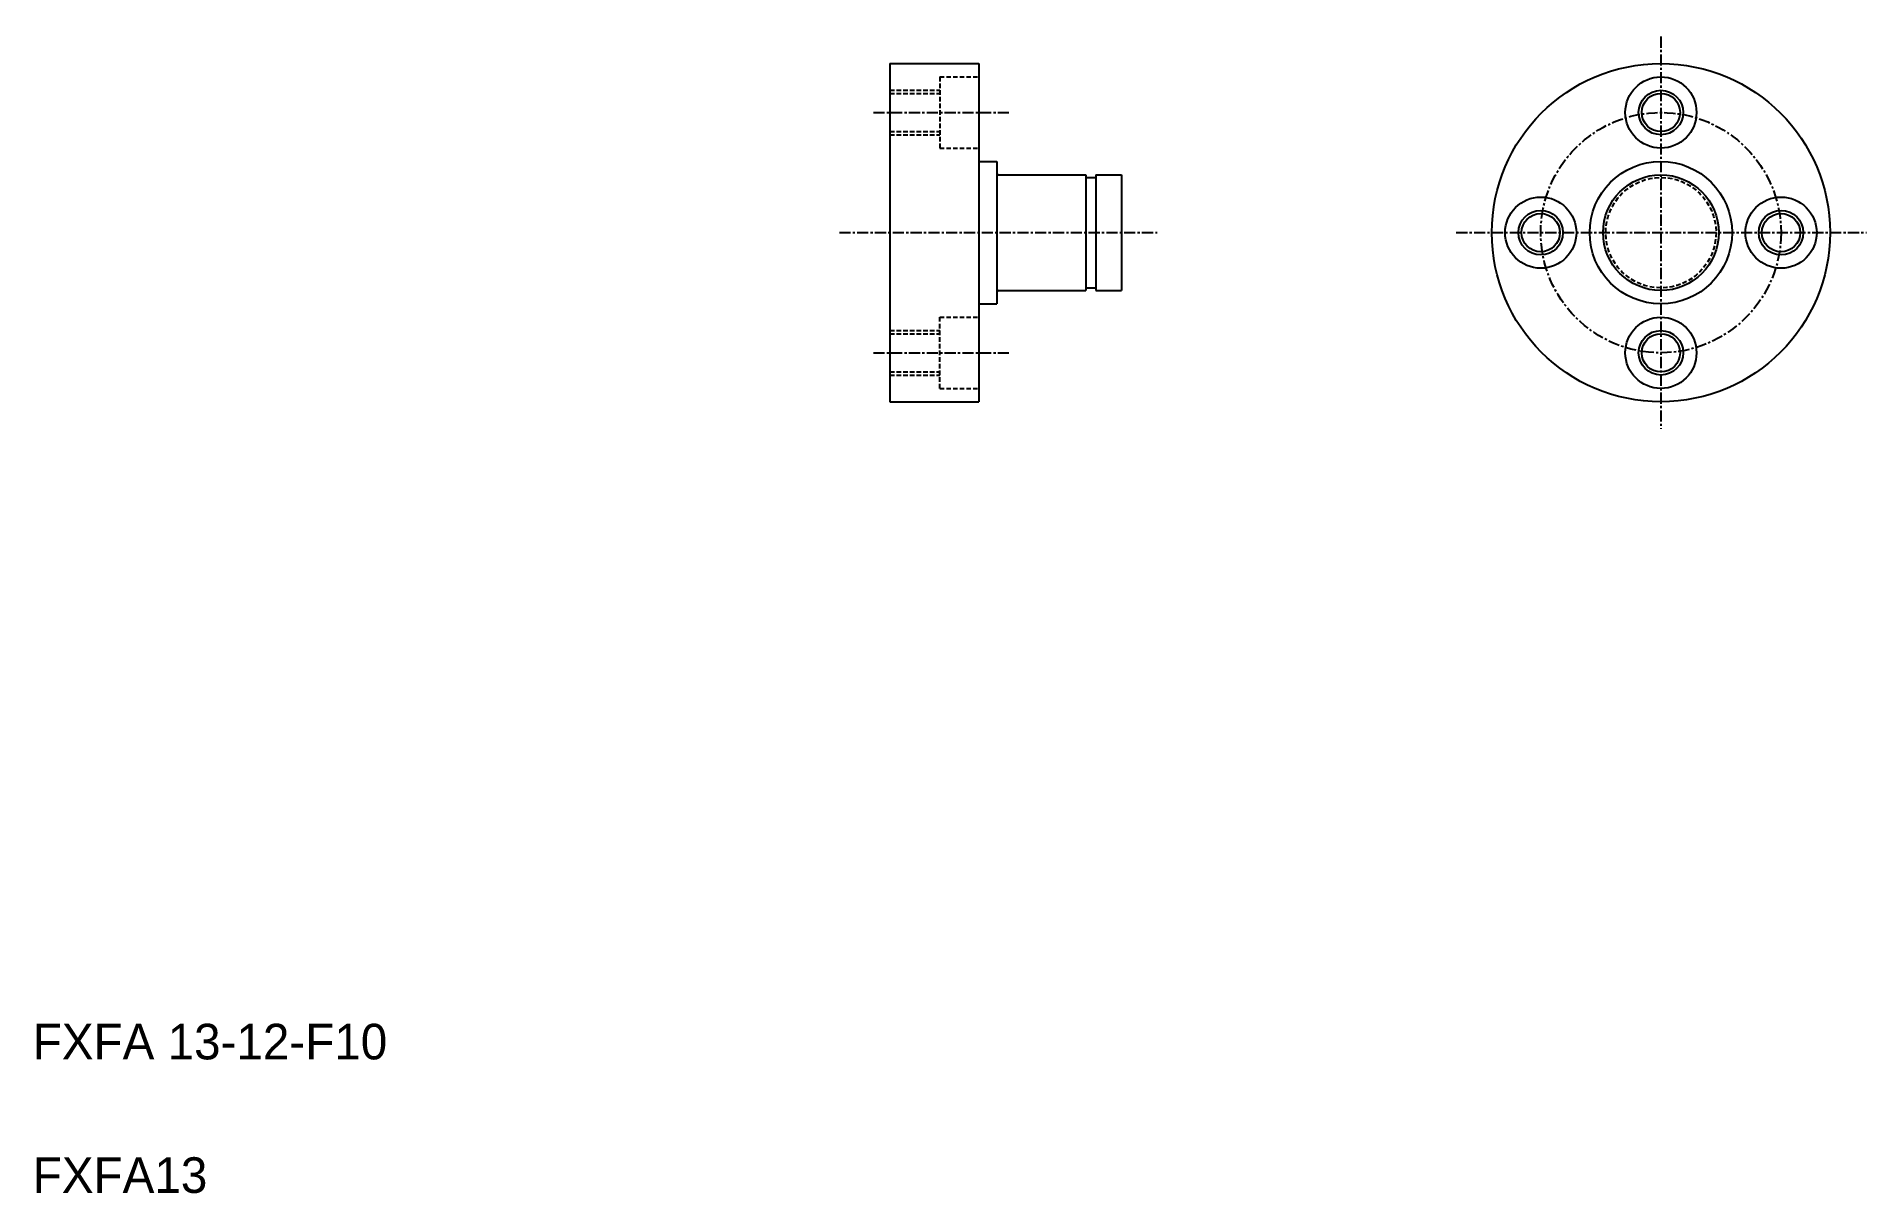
# Model space of a CAD drawing. Extents: x 36 to 241, y 127 to 257.
import ezdxf

# ---------------------------------------------------------------- set-up
doc = ezdxf.new("R2010")
doc.units = 0
doc.linetypes.add('CENTER', pattern=[2, 1.25, -0.25, 0.25, -0.25])
doc.linetypes.add('DASHED', pattern=[0.75, 0.5, -0.25])
doc.layers.get('0').update_dxf_attribs({"linetype": 'CONTINUOUS'})
doc.layers.add('CENTER', color=1, linetype='CENTER')

msp = doc.modelspace()

# ---------------------------------------------------------------- linework, layer by layer
at = {"color": 7, "linetype": 'CONTINUOUS'}
for p, q in [((131.42, 254.03), (131.42, 216.03)), ((131.42, 254.03), (141.42, 254.03)), ((141.42, 254.03), (141.42, 216.03)), ((141.42, 243.03), (143.42, 243.03)), ((143.42, 243.03), (143.42, 227.03)), ((143.62, 241.53), (153.42, 241.53)), ((153.42, 241.53), (153.42, 228.53)), ((153.42, 241.23), (154.57, 241.23)), ((154.57, 241.53), (154.57, 228.53)), ((154.57, 241.53), (157.42, 241.53)), ((157.42, 241.53), (157.42, 228.53)), ((141.42, 235.03), (141.42, 235.03)), ((143.62, 228.53), (153.42, 228.53)), ((153.42, 228.83), (154.57, 228.83)), ((154.57, 228.53), (157.42, 228.53)), ((141.42, 227.03), (143.42, 227.03)), ((131.42, 216.03), (141.42, 216.03))]:
    msp.add_line(p, q, dxfattribs=at)
at = {"color": 3, "linetype": 'DASHED'}
for p, q in [((131.42, 251.03), (137.02, 251.03)), ((137.02, 252.53), (141.42, 252.53)), ((137.02, 252.53), (137.02, 244.53)), ((131.42, 250.68), (137.02, 250.68)), ((131.42, 246.38), (137.02, 246.38)), ((131.42, 246.03), (137.02, 246.03)), ((137.02, 244.53), (141.42, 244.53)), ((141.42, 244.53), (141.42, 244.53)), ((137.02, 217.53), (137.02, 225.53)), ((137.02, 225.53), (141.42, 225.53)), ((141.42, 225.53), (141.42, 225.53)), ((131.42, 224.03), (137.02, 224.03)), ((131.42, 223.68), (137.02, 223.68)), ((131.42, 219.38), (137.02, 219.38)), ((131.42, 219.03), (137.02, 219.03)), ((137.02, 217.53), (141.42, 217.53))]:
    msp.add_line(p, q, dxfattribs=at)
at = {"color": 7, "linetype": 'CONTINUOUS'}
for centre, radius in [((218.04, 235.03), 19), ((218.04, 248.53), 4), ((218.04, 248.53), 2.15), ((218.04, 235.03), 8), ((218.04, 235.03), 6.5), ((204.54, 235.03), 4), ((231.54, 235.03), 4), ((204.54, 235.03), 2.15), ((231.54, 235.03), 2.15), ((218.04, 221.53), 4), ((218.04, 221.53), 2.15)]:
    msp.add_circle(centre, radius, dxfattribs=at)
at = {"color": 3, "linetype": 'CONTINUOUS'}
for centre in [(218.04, 248.53), (204.54, 235.03), (231.54, 235.03), (218.04, 221.53)]:
    msp.add_circle(centre, 2.5, dxfattribs=at)
at = {"color": 3, "linetype": 'DASHED'}
msp.add_circle((218.04, 235.03), 6.2, dxfattribs=at)
at = {"color": 7, "linetype": 'CONTINUOUS'}
for centre, start, end in [((143.62, 241.73), 180, 270), ((143.62, 228.33), 90, 180)]:
    msp.add_arc(centre, 0.2, start, end, dxfattribs=at)
at = {"layer": 'CENTER', "color": 1, "linetype": 'CENTER'}
for p, q in [((218.04, 257.06), (218.04, 212.99)), ((129.56, 248.53), (144.79, 248.53)), ((125.74, 235.03), (161.45, 235.03)), ((195.05, 235.03), (241.13, 235.03)), ((129.56, 221.53), (144.79, 221.53))]:
    msp.add_line(p, q, dxfattribs=at)
msp.add_circle((218.04, 235.03), 13.5, dxfattribs=at)

# ---------------------------------------------------------------- texts
at = {"color": 7, "linetype": 'CONTINUOUS'}
for s, p in [('FXFA 13-12-F10', (35.11, 142.14)), ('FXFA13', (35.11, 127.14))]:
    msp.add_text(s, height=4, dxfattribs=at).set_placement(p)

doc.saveas('drawing.dxf')
